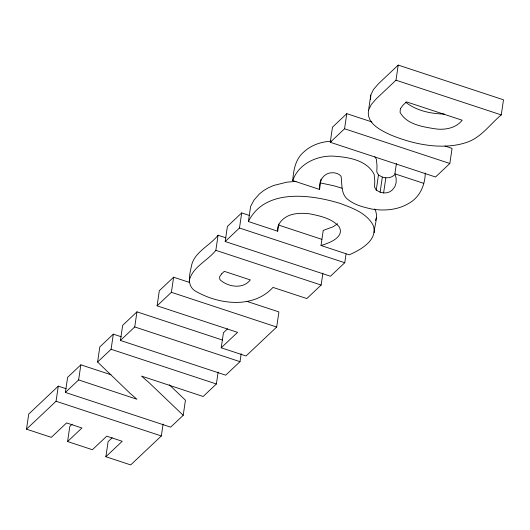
<?xml version="1.0" encoding="UTF-8"?>
<svg xmlns="http://www.w3.org/2000/svg" width="530" height="530" viewBox="0 0 530 530"><rect width="100%" height="100%" fill="white"/><g stroke="black" fill="none" stroke-linecap="round" stroke-linejoin="round"><path stroke-width="0.79" d="M337.597 223.753L332.913 226.867L323.24 230.391L321.008 245.496L349.27 254.817C360.347 249.895 378.182 240.328 373.259 225.442C366.753 212.987 352.264 207.939 339.882 203.348C310.593 194.397 264.815 188.183 248.398 221.553L277.694 231.213L278.747 224.057M374.154 232.703C374.392 224.952 378.904 216.28 374.697 208.926M368.562 110.187C366.104 123.483 381.017 130.466 390.928 135.044C404.642 140.642 419.078 144.677 433.891 145.849C445.147 146.671 456.668 145.942 467.367 142.139C481.465 137.21 490.164 124.086 501.267 114.911L503.5 99.806L398.222 65.084L378.559 83.654L373.484 89.471L370.795 95.075L368.562 110.187L371.252 104.576L376.326 98.759L395.99 80.196L398.222 65.084M370.53 99.7L370.795 95.075M331.283 141.212C321.405 141.662 311.448 144.982 304.087 151.746C295.435 158.814 293.507 170.07 292.752 180.597L319.55 189.435C318.517 182.313 322.505 174.469 329.885 172.939C333.794 172.356 338.491 172.965 341.068 176.265C342.281 184.493 340.638 194.649 348.561 200.015C355.299 205.19 363.712 207.21 371.835 209.072C384.356 211.073 397.719 210.012 408.782 203.387C419.866 197.253 425 185.261 425.279 173.019M163.094 424.04L161.339 435.971L130.691 464.916L105.874 456.734L122.225 441.291L106.729 436.183L92.399 449.718L67.588 441.536L81.918 428.001L66.575 422.94L51.317 437.349L26.5 429.167L28.733 414.056L58.287 386.145L66.144 388.735M26.5 429.167L56.054 401.25L58.287 386.145M169.309 384.773L185.44 400.203L183.214 415.308L170.667 427.153L65.389 392.438L67.621 377.327L80.858 364.825L111.042 374.776M67.588 441.536L69.814 426.425L72.206 424.166M65.389 392.438L78.626 379.93L80.858 364.825M78.626 379.93L136.925 399.242L129.85 393.114L97.593 362.023L99.826 346.911L113.327 334.158L121.184 336.749M97.593 362.023L111.095 349.27L113.327 334.158M241.183 353.715L240.004 361.672L225.707 375.174L120.429 340.452L122.662 325.34L136.959 311.839L222.593 340.081M105.874 456.734L108.107 441.623L112.194 437.76M120.429 340.452L134.726 326.95L136.959 311.839M246.695 301.305L278.906 311.925L276.68 327.036L246.033 355.981L221.215 347.799L237.566 332.356L157.099 305.817L159.331 290.712L173.628 277.203L189.343 282.384M157.099 305.817L171.395 292.315L173.628 277.203M322.889 273.129L321.127 285.054L306.83 298.556L272.983 287.399C253.724 308.453 220.44 304.757 197.452 292.215C186.374 287.273 189.23 276.183 191.35 266.524C193.708 252.26 209.92 245.774 218.075 235.227L225.932 237.818M189.117 281.629C191.476 267.365 207.687 260.886 215.843 250.332L218.075 235.227M346.05 253.989L344.758 262.734L330.462 276.236L225.177 241.521L227.41 226.409L241.706 212.908L249.564 215.498M221.215 347.799L223.448 332.688L227.536 328.825M183.214 415.308L149.155 382.74L141.53 376.088L203.136 396.493L216.373 383.985L218.135 372.06M225.177 241.521L239.474 228.013L241.706 212.908M248.398 221.553L250.63 206.442L254.009 200.095L259.243 194.099L263.423 190.714L268.273 187.825L273.785 185.44L286.664 182.207L296.031 181.353M319.55 189.435L321.074 179.094M444.995 146.048L452.07 148.38L449.837 163.492L435.541 176.994L330.256 142.272L332.489 127.16L346.786 113.659L371.927 121.953M330.256 142.272L344.56 128.77L346.786 113.659M396.427 163.498L394.896 173.84L396.142 178.246L396.135 182.638L394.876 186.666L392.385 189.965L389.835 191.781L386.874 192.787L383.601 192.94L380.116 192.198L376.247 190.104L378.473 174.993L376.797 171.952L377.016 165.844L376.393 159.252L374.809 156.708M380.116 192.198L382.342 177.093L378.473 174.993M383.601 192.94L385.833 177.828L389.106 177.676L392.067 176.669L394.618 174.854M375.485 220.493L376.386 217.591M292.752 180.597C298.198 164.34 315.946 155.84 332.27 156.085C347.249 156.966 366.495 159.556 374.16 174.363L374.783 180.955L374.564 187.057L376.247 190.104M321.008 245.496C328.633 243.25 345.235 237.36 339.054 226.628C331.873 218.473 320.458 216.028 310.262 213.928A26.421 12.402 8.4 0 0 289.466 215.346C283.166 217.777 276.64 223.945 277.694 231.213M444.372 114.063C430.863 113.764 416.341 110.823 405.655 102.164M320.332 182.916L333.807 185.758L342.108 188.243M382.342 177.093L385.833 177.828M395.99 80.196L501.267 114.911M344.56 128.77L449.837 163.492M394.896 173.84L423.755 183.353M278.634 225.084L321.842 239.335M239.474 228.013L344.758 262.734M215.843 250.332L321.127 285.054M171.395 292.315L276.68 327.036M134.726 326.95L240.004 361.672M111.095 349.27L216.373 383.985M56.054 401.25L161.339 435.971M400.369 108.756L400.051 112.28C406.861 124.868 423.656 126.955 436.554 129.035C445.869 129.956 456.098 128.002 462.153 120.23L406.503 101.879L402.833 105.351L400.369 108.756M221.593 273.904L219.539 276.898L219.93 279.688C227.913 286.988 242.945 289.565 250.299 279.913L224.309 271.34L221.593 273.904"/></g></svg>
